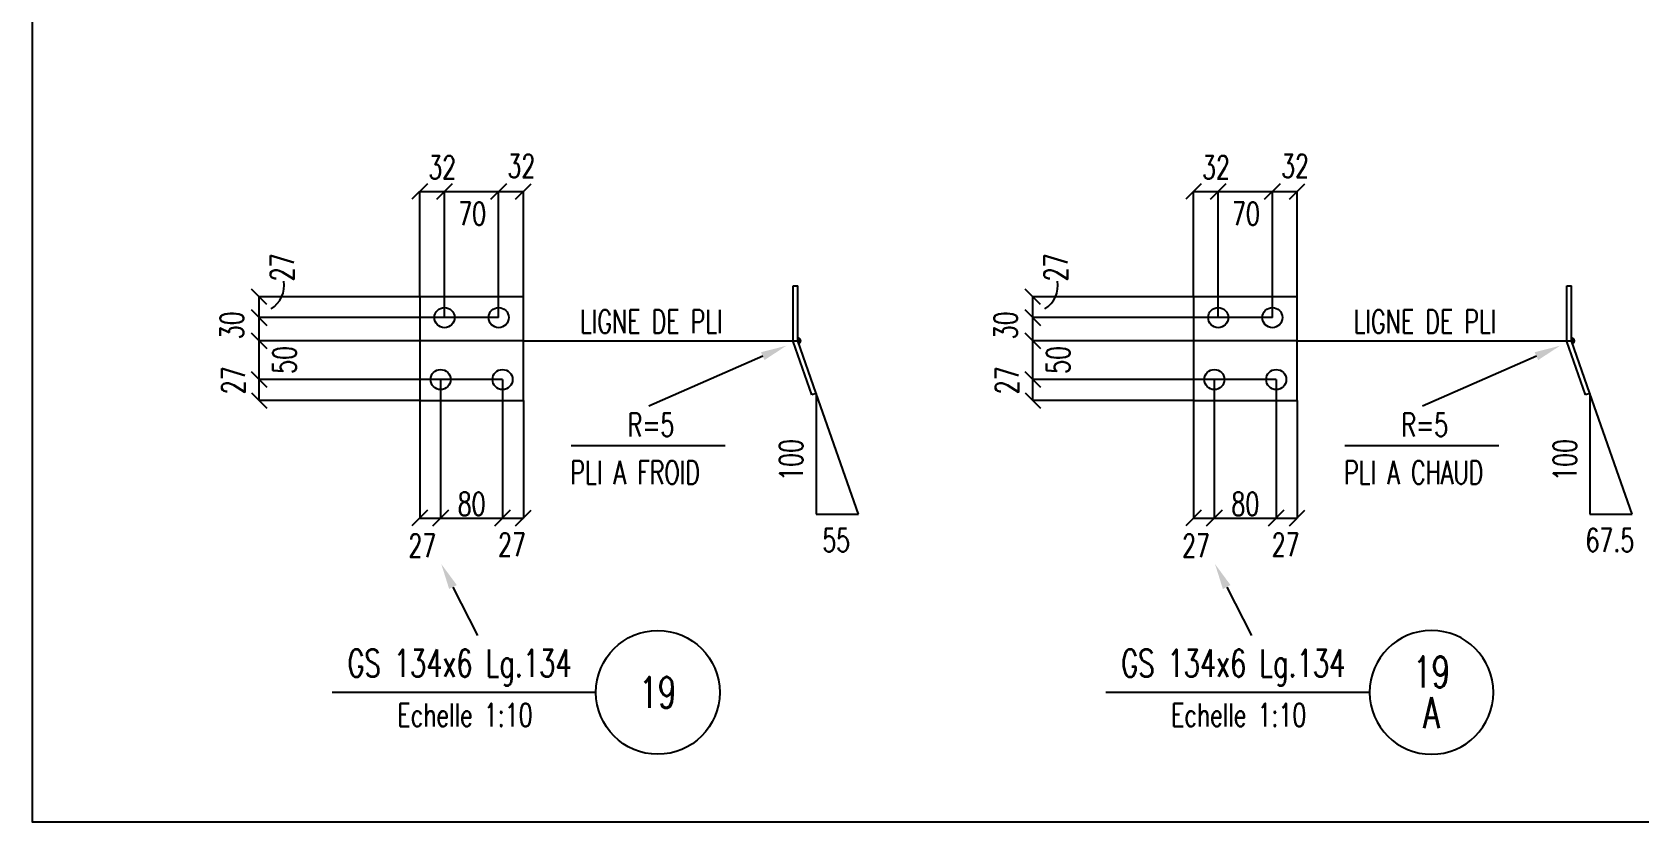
# Model space of a CAD drawing. Header units: feet. Extents: x 261 to 12426, y 75 to 8685.
# Drawn here: x 261 to 3376, y 75 to 1606 of the extents above; entities that cross this region are included whole.
import ezdxf
from ezdxf.enums import TextEntityAlignment as Align

# ---------------------------------------------------------------- set-up
doc = ezdxf.new("R2010")
doc.units = ezdxf.units.FT
doc.header["$LTSCALE"] = 150
doc.header["$MEASUREMENT"] = 0
doc.layers.get('0').update_dxf_attribs({"linetype": 'CONTINUOUS'})
for name, color, linetype in [('BOLLINI_1', 7, 'CONTINUOUS'), ('BOLLINI_5', 7, 'CONTINUOUS'), ('FORI', 2, 'CONTINUOUS'), ('LINEE_PIASTRE', 2, 'CONTINUOUS'), ('LS', 7, 'CONTINUOUS'), ('PIASTRE', 5, 'CONTINUOUS'), ('PIEGA_F_34071_50', 2, 'CONTINUOUS'), ('QT_MPR', 7, 'CONTINUOUS'), ('SEZIONI', 7, 'CONTINUOUS')]:
    doc.layers.add(name, color=color, linetype=linetype)
doc.styles.add('QUOTE', font='ROMANS8.SHX', dxfattribs={"width": 0.7})
doc.styles.add('RQL', font='ROMANS8.SHX', dxfattribs={"width": 0.7})
doc.styles.add('RS', font='ROMANS8.shx', dxfattribs={"width": 0.7})
doc.styles.get("Standard").update_dxf_attribs({"font": 'ROMANS8.SHX', "width": 0.7})
doc.dimstyles.new('TRATTO', dxfattribs={"dimscale": 0, "dimtxt": 45, "dimasz": 30, "dimexe": 0, "dimexo": 0.06, "dimgap": 5, "dimtad": 1, "dimzin": 0, "dimdsep": 46, "dimtxsty": 'RS', "dimblk1": 'OBLIQUE', "dimblk2": 'OBLIQUE', "dimsah": 1, "dimcen": 0.09, "dimclrd": 2, "dimclre": 2, "dimclrt": 7, "dimadec": 0, "dimazin": 0, "dimtfac": 1, "dimtix": 1, "dimtmove": 2, "dimatfit": 3, "dimfxl": 1, "dimtolj": 1, "dimtzin": 0, "dimarcsym": 0})

# ---------------------------------------------------------------- blocks, each defined once
blk = doc.blocks.new('_OBLIQUE')
at = {"color": 0, "linetype": 'ByBlock'}
blk.add_line((-0.5, -0.5), (0.5, 0.5), dxfattribs=at)
blk = doc.blocks.new('*D165')
at = {"layer": 'QT_MPR', "color": 2, "lineweight": -2, "transparency": 16777216}
for p, q in [((1172.8, 932.4), (700.9, 932.4)), ((700.9, 891.9), (700.9, 932.4)), ((1012.3, 891.9), (700.9, 891.9))]:
    blk.add_line(p, q, dxfattribs=at)
at = {"layer": 'QT_MPR', "color": 2, "lineweight": -2, "transparency": 16777216, "xscale": 30, "yscale": 30, "zscale": 30}
for p, rotation in [((700.9, 932.4), 90), ((700.9, 891.9), 270)]:
    blk.add_blockref('_OBLIQUE', p, dxfattribs=dict(at, rotation=rotation))
at = {"layer": 'QT_MPR', "color": 7, "transparency": 16777216, "insert": (650.9, 931), "char_height": 45, "attachment_point": 5, "rotation": 90, "style": 'RS'}
blk.add_mtext('\\A1;27', dxfattribs=at)
blk = doc.blocks.new('*D166')
at = {"layer": 'QT_MPR', "color": 2, "lineweight": -2, "transparency": 16777216}
for p, q in [((1012.3, 1007.4), (700.9, 1007.4)), ((700.9, 932.4), (700.9, 1007.4)), ((1172.8, 932.4), (700.9, 932.4))]:
    blk.add_line(p, q, dxfattribs=at)
at = {"layer": 'QT_MPR', "color": 2, "lineweight": -2, "transparency": 16777216, "xscale": 30, "yscale": 30, "zscale": 30}
for p, rotation in [((700.9, 1007.4), 90), ((700.9, 932.4), 270)]:
    blk.add_blockref('_OBLIQUE', p, dxfattribs=dict(at, rotation=rotation))
at = {"layer": 'QT_MPR', "color": 7, "transparency": 16777216, "insert": (750.2, 970.5), "char_height": 45, "attachment_point": 5, "rotation": 90, "style": 'RS'}
blk.add_mtext('\\A1;50', dxfattribs=at)
blk = doc.blocks.new('*D167')
at = {"layer": 'QT_MPR', "color": 2, "lineweight": -2, "transparency": 16777216}
for p, q in [((1012.3, 1092.9), (700.9, 1092.9)), ((700.9, 1052.4), (700.9, 1092.9)), ((1165.3, 1052.4), (700.9, 1052.4))]:
    blk.add_line(p, q, dxfattribs=at)
at = {"layer": 'QT_MPR', "color": 2, "lineweight": -2, "transparency": 16777216, "xscale": 30, "yscale": 30, "zscale": 30}
for p, rotation in [((700.9, 1092.9), 90), ((700.9, 1052.4), 270)]:
    blk.add_blockref('_OBLIQUE', p, dxfattribs=dict(at, rotation=rotation))
at = {"layer": 'QT_MPR', "color": 7, "transparency": 16777216, "insert": (745.5, 1149.7), "char_height": 45, "attachment_point": 5, "rotation": 90, "style": 'RS'}
blk.add_mtext('\\A1;27', dxfattribs=at)
blk = doc.blocks.new('*D168')
at = {"layer": 'QT_MPR', "color": 2, "lineweight": -2, "transparency": 16777216}
for p, q in [((1165.3, 1052.4), (700.9, 1052.4)), ((700.9, 1007.4), (700.9, 1052.4)), ((1012.3, 1007.4), (700.9, 1007.4))]:
    blk.add_line(p, q, dxfattribs=at)
at = {"layer": 'QT_MPR', "color": 2, "lineweight": -2, "transparency": 16777216, "xscale": 30, "yscale": 30, "zscale": 30}
for p, rotation in [((700.9, 1052.4), 90), ((700.9, 1007.4), 270)]:
    blk.add_blockref('_OBLIQUE', p, dxfattribs=dict(at, rotation=rotation))
at = {"layer": 'QT_MPR', "color": 7, "transparency": 16777216, "insert": (648.2, 1037.4), "char_height": 45, "attachment_point": 5, "rotation": 90, "style": 'RS'}
blk.add_mtext('\\A1;30', dxfattribs=at)
blk = doc.blocks.new('*D169')
at = {"layer": 'QT_MPR', "color": 2, "lineweight": -2, "transparency": 16777216}
for p, q in [((1052.8, 932.4), (1052.8, 663.9)), ((1012.3, 891.9), (1012.3, 663.9)), ((1012.3, 663.9), (1052.8, 663.9))]:
    blk.add_line(p, q, dxfattribs=at)
at = {"layer": 'QT_MPR', "color": 2, "lineweight": -2, "transparency": 16777216, "xscale": 30, "yscale": 30, "zscale": 30, "rotation": 180}
blk.add_blockref('_OBLIQUE', (1012.3, 663.9), dxfattribs=at)
at = {"layer": 'QT_MPR', "color": 2, "lineweight": -2, "transparency": 16777216, "xscale": 30, "yscale": 30, "zscale": 30}
blk.add_blockref('_OBLIQUE', (1052.8, 663.9), dxfattribs=at)
at = {"layer": 'QT_MPR', "color": 7, "transparency": 16777216, "insert": (1017.5, 610.3), "char_height": 45, "attachment_point": 5, "style": 'RS'}
blk.add_mtext('\\A1;27', dxfattribs=at)
blk = doc.blocks.new('*D170')
at = {"layer": 'QT_MPR', "color": 2, "lineweight": -2, "transparency": 16777216}
for p, q in [((1052.8, 932.4), (1052.8, 663.9)), ((1172.8, 932.4), (1172.8, 663.9)), ((1052.8, 663.9), (1172.8, 663.9))]:
    blk.add_line(p, q, dxfattribs=at)
at = {"layer": 'QT_MPR', "color": 2, "lineweight": -2, "transparency": 16777216, "xscale": 30, "yscale": 30, "zscale": 30, "rotation": 180}
blk.add_blockref('_OBLIQUE', (1052.8, 663.9), dxfattribs=at)
at = {"layer": 'QT_MPR', "color": 2, "lineweight": -2, "transparency": 16777216, "xscale": 30, "yscale": 30, "zscale": 30}
blk.add_blockref('_OBLIQUE', (1172.8, 663.9), dxfattribs=at)
at = {"layer": 'QT_MPR', "color": 7, "transparency": 16777216, "insert": (1112.8, 691.4), "char_height": 45, "attachment_point": 5, "style": 'RS'}
blk.add_mtext('\\A1;80', dxfattribs=at)
blk = doc.blocks.new('*D171')
at = {"layer": 'QT_MPR', "color": 2, "lineweight": -2, "transparency": 16777216}
for p, q in [((1172.8, 932.4), (1172.8, 663.9)), ((1213.3, 891.9), (1213.3, 663.9)), ((1172.8, 663.9), (1213.3, 663.9))]:
    blk.add_line(p, q, dxfattribs=at)
at = {"layer": 'QT_MPR', "color": 2, "lineweight": -2, "transparency": 16777216, "xscale": 30, "yscale": 30, "zscale": 30, "rotation": 180}
blk.add_blockref('_OBLIQUE', (1172.8, 663.9), dxfattribs=at)
at = {"layer": 'QT_MPR', "color": 2, "lineweight": -2, "transparency": 16777216, "xscale": 30, "yscale": 30, "zscale": 30}
blk.add_blockref('_OBLIQUE', (1213.3, 663.9), dxfattribs=at)
at = {"layer": 'QT_MPR', "color": 7, "transparency": 16777216, "insert": (1191.1, 612.3), "char_height": 45, "attachment_point": 5, "style": 'RS'}
blk.add_mtext('\\A1;27', dxfattribs=at)
blk = doc.blocks.new('xxx')
blk.add_circle((0, 0), 8)
at = {"color": 3, "style": 'RQL', "width": 0.7}
blk.add_attdef('POS', text='', height=4, dxfattribs=at).set_placement((0, 0), align=Align.MIDDLE)
at = {"style": 'RQL', "width": 0.7, "flags": 1}
for tag, p in [('POS1', (-0.39, -5.42)), ('TIPO', (-0.39, -8.66))]:
    blk.add_attdef(tag, p, '', height=2, dxfattribs=at)
blk = doc.blocks.new('MRKR_98')
blk.add_point((0, 0))
at = {"color": 7, "style": 'QUOTE', "width": 0.5, "flags": 1}
for tag, p in [('TI', (3.7, 6.8)), ('NFORI', (3.7, 5.3)), ('AUX2', (3.7, 4.9)), ('FAM', (3.7, 4.5)), ('AUX1', (3.7, 4.2)), ('COMMESSA', (3.7, 3.8)), ('SPESSORE', (3.7, 2.5)), ('SV', (3.7, 1.8)), ('QUA', (3.7, 1.1)), ('DI_S', (3.7, 6.4)), ('D_S', (3.7, 6)), ('E_S', (3.7, 5.7)), ('MD', (3.7, 3.5)), ('MP', (3.7, 3.2)), ('LARGHEZZA', (3.7, 2.8)), ('NP', (3.7, 2.1)), ('PESO', (3.7, 1.4)), ('LUN', (3.7, 0.8)), ('PROF', (3.7, 0.4)), ('POS', (3.7, 0.1))]:
    blk.add_attdef(tag, p, '', height=0.2, dxfattribs=at)
at = {"color": 7, "flags": 1}
for tag, p in [('LAV1', (5.3, 6.9)), ('LAV2', (5.3, 6.5)), ('LAV3', (5.3, 6.2)), ('LAV4', (5.3, 5.9)), ('LAV5', (5.3, 5.5)), ('LAV6', (5.3, 5.2)), ('LAV7', (5.3, 4.9)), ('LAV8', (5.3, 4.5)), ('LAV9', (5.3, 4.2)), ('LAV10', (5.3, 3.9))]:
    blk.add_attdef(tag, p, '', height=0.2, dxfattribs=at)
blk = doc.blocks.new('16')
blk.add_circle((0, 0), 1)
blk = doc.blocks.new('*D172')
at = {"layer": 'LS', "color": 2, "lineweight": -2, "transparency": 16777216}
for p, q in [((1012.3, 1093), (1012.3, 1296.9)), ((1012.3, 1296.9), (1060.3, 1296.9)), ((1060.3, 1052.5), (1060.3, 1296.9))]:
    blk.add_line(p, q, dxfattribs=at)
at = {"layer": 'LS', "color": 2, "lineweight": -2, "transparency": 16777216, "xscale": 30, "yscale": 30, "zscale": 30, "rotation": 180}
blk.add_blockref('_OBLIQUE', (1012.3, 1296.9), dxfattribs=at)
at = {"layer": 'LS', "color": 2, "lineweight": -2, "transparency": 16777216, "xscale": 30, "yscale": 30, "zscale": 30}
blk.add_blockref('_OBLIQUE', (1060.3, 1296.9), dxfattribs=at)
at = {"layer": 'LS', "color": 7, "transparency": 16777216, "insert": (1055.9, 1343.7), "char_height": 45, "attachment_point": 5, "style": 'RS'}
blk.add_mtext('\\A1;32', dxfattribs=at)
blk = doc.blocks.new('*D173')
at = {"layer": 'LS', "color": 2, "lineweight": -2, "transparency": 16777216}
for p, q in [((1060.3, 1052.5), (1060.3, 1296.9)), ((1060.3, 1296.9), (1165.3, 1296.9)), ((1165.3, 1052.5), (1165.3, 1296.9))]:
    blk.add_line(p, q, dxfattribs=at)
at = {"layer": 'LS', "color": 2, "lineweight": -2, "transparency": 16777216, "xscale": 30, "yscale": 30, "zscale": 30, "rotation": 180}
blk.add_blockref('_OBLIQUE', (1060.3, 1296.9), dxfattribs=at)
at = {"layer": 'LS', "color": 2, "lineweight": -2, "transparency": 16777216, "xscale": 30, "yscale": 30, "zscale": 30}
blk.add_blockref('_OBLIQUE', (1165.3, 1296.9), dxfattribs=at)
at = {"layer": 'LS', "color": 7, "transparency": 16777216, "insert": (1114, 1253.9), "char_height": 45, "attachment_point": 5, "style": 'RS'}
blk.add_mtext('\\A1;70', dxfattribs=at)
blk = doc.blocks.new('*D174')
at = {"layer": 'LS', "color": 2, "lineweight": -2, "transparency": 16777216}
for p, q in [((1165.3, 1052.5), (1165.3, 1296.9)), ((1165.3, 1296.9), (1213.3, 1296.9)), ((1213.3, 1093), (1213.3, 1296.9))]:
    blk.add_line(p, q, dxfattribs=at)
at = {"layer": 'LS', "color": 2, "lineweight": -2, "transparency": 16777216, "xscale": 30, "yscale": 30, "zscale": 30, "rotation": 180}
blk.add_blockref('_OBLIQUE', (1165.3, 1296.9), dxfattribs=at)
at = {"layer": 'LS', "color": 2, "lineweight": -2, "transparency": 16777216, "xscale": 30, "yscale": 30, "zscale": 30}
blk.add_blockref('_OBLIQUE', (1213.3, 1296.9), dxfattribs=at)
at = {"layer": 'LS', "color": 7, "transparency": 16777216, "insert": (1209.4, 1346.4), "char_height": 45, "attachment_point": 5, "style": 'RS'}
blk.add_mtext('\\A1;32', dxfattribs=at)
blk = doc.blocks.new('*D217')
at = {"layer": 'QT_MPR', "color": 2, "lineweight": -2, "transparency": 16777216}
for p, q in [((2672.8, 932.4), (2200.9, 932.4)), ((2200.9, 891.9), (2200.9, 932.4)), ((2512.3, 891.9), (2200.9, 891.9))]:
    blk.add_line(p, q, dxfattribs=at)
at = {"layer": 'QT_MPR', "color": 2, "lineweight": -2, "transparency": 16777216, "xscale": 30, "yscale": 30, "zscale": 30}
for p, rotation in [((2200.9, 932.4), 90), ((2200.9, 891.9), 270)]:
    blk.add_blockref('_OBLIQUE', p, dxfattribs=dict(at, rotation=rotation))
at = {"layer": 'QT_MPR', "color": 7, "transparency": 16777216, "insert": (2150.9, 931), "char_height": 45, "attachment_point": 5, "rotation": 90, "style": 'RS'}
blk.add_mtext('\\A1;27', dxfattribs=at)
blk = doc.blocks.new('*D218')
at = {"layer": 'QT_MPR', "color": 2, "lineweight": -2, "transparency": 16777216}
for p, q in [((2512.3, 1007.4), (2200.9, 1007.4)), ((2200.9, 932.4), (2200.9, 1007.4)), ((2672.8, 932.4), (2200.9, 932.4))]:
    blk.add_line(p, q, dxfattribs=at)
at = {"layer": 'QT_MPR', "color": 2, "lineweight": -2, "transparency": 16777216, "xscale": 30, "yscale": 30, "zscale": 30}
for p, rotation in [((2200.9, 1007.4), 90), ((2200.9, 932.4), 270)]:
    blk.add_blockref('_OBLIQUE', p, dxfattribs=dict(at, rotation=rotation))
at = {"layer": 'QT_MPR', "color": 7, "transparency": 16777216, "insert": (2250.2, 970.5), "char_height": 45, "attachment_point": 5, "rotation": 90, "style": 'RS'}
blk.add_mtext('\\A1;50', dxfattribs=at)
blk = doc.blocks.new('*D219')
at = {"layer": 'QT_MPR', "color": 2, "lineweight": -2, "transparency": 16777216}
for p, q in [((2512.3, 1092.9), (2200.9, 1092.9)), ((2200.9, 1052.4), (2200.9, 1092.9)), ((2665.3, 1052.4), (2200.9, 1052.4))]:
    blk.add_line(p, q, dxfattribs=at)
at = {"layer": 'QT_MPR', "color": 2, "lineweight": -2, "transparency": 16777216, "xscale": 30, "yscale": 30, "zscale": 30}
for p, rotation in [((2200.9, 1092.9), 90), ((2200.9, 1052.4), 270)]:
    blk.add_blockref('_OBLIQUE', p, dxfattribs=dict(at, rotation=rotation))
at = {"layer": 'QT_MPR', "color": 7, "transparency": 16777216, "insert": (2245.5, 1149.7), "char_height": 45, "attachment_point": 5, "rotation": 90, "style": 'RS'}
blk.add_mtext('\\A1;27', dxfattribs=at)
blk = doc.blocks.new('*D220')
at = {"layer": 'QT_MPR', "color": 2, "lineweight": -2, "transparency": 16777216}
for p, q in [((2665.3, 1052.4), (2200.9, 1052.4)), ((2200.9, 1007.4), (2200.9, 1052.4)), ((2512.3, 1007.4), (2200.9, 1007.4))]:
    blk.add_line(p, q, dxfattribs=at)
at = {"layer": 'QT_MPR', "color": 2, "lineweight": -2, "transparency": 16777216, "xscale": 30, "yscale": 30, "zscale": 30}
for p, rotation in [((2200.9, 1052.4), 90), ((2200.9, 1007.4), 270)]:
    blk.add_blockref('_OBLIQUE', p, dxfattribs=dict(at, rotation=rotation))
at = {"layer": 'QT_MPR', "color": 7, "transparency": 16777216, "insert": (2148.2, 1037.4), "char_height": 45, "attachment_point": 5, "rotation": 90, "style": 'RS'}
blk.add_mtext('\\A1;30', dxfattribs=at)
blk = doc.blocks.new('*D221')
at = {"layer": 'QT_MPR', "color": 2, "lineweight": -2, "transparency": 16777216}
for p, q in [((2552.8, 932.4), (2552.8, 663.9)), ((2512.3, 891.9), (2512.3, 663.9)), ((2512.3, 663.9), (2552.8, 663.9))]:
    blk.add_line(p, q, dxfattribs=at)
at = {"layer": 'QT_MPR', "color": 2, "lineweight": -2, "transparency": 16777216, "xscale": 30, "yscale": 30, "zscale": 30, "rotation": 180}
blk.add_blockref('_OBLIQUE', (2512.3, 663.9), dxfattribs=at)
at = {"layer": 'QT_MPR', "color": 2, "lineweight": -2, "transparency": 16777216, "xscale": 30, "yscale": 30, "zscale": 30}
blk.add_blockref('_OBLIQUE', (2552.8, 663.9), dxfattribs=at)
at = {"layer": 'QT_MPR', "color": 7, "transparency": 16777216, "insert": (2517.5, 610.3), "char_height": 45, "attachment_point": 5, "style": 'RS'}
blk.add_mtext('\\A1;27', dxfattribs=at)
blk = doc.blocks.new('*D222')
at = {"layer": 'QT_MPR', "color": 2, "lineweight": -2, "transparency": 16777216}
for p, q in [((2552.8, 932.4), (2552.8, 663.9)), ((2672.8, 932.4), (2672.8, 663.9)), ((2552.8, 663.9), (2672.8, 663.9))]:
    blk.add_line(p, q, dxfattribs=at)
at = {"layer": 'QT_MPR', "color": 2, "lineweight": -2, "transparency": 16777216, "xscale": 30, "yscale": 30, "zscale": 30, "rotation": 180}
blk.add_blockref('_OBLIQUE', (2552.8, 663.9), dxfattribs=at)
at = {"layer": 'QT_MPR', "color": 2, "lineweight": -2, "transparency": 16777216, "xscale": 30, "yscale": 30, "zscale": 30}
blk.add_blockref('_OBLIQUE', (2672.8, 663.9), dxfattribs=at)
at = {"layer": 'QT_MPR', "color": 7, "transparency": 16777216, "insert": (2612.8, 691.4), "char_height": 45, "attachment_point": 5, "style": 'RS'}
blk.add_mtext('\\A1;80', dxfattribs=at)
blk = doc.blocks.new('*D223')
at = {"layer": 'QT_MPR', "color": 2, "lineweight": -2, "transparency": 16777216}
for p, q in [((2672.8, 932.4), (2672.8, 663.9)), ((2713.3, 891.9), (2713.3, 663.9)), ((2672.8, 663.9), (2713.3, 663.9))]:
    blk.add_line(p, q, dxfattribs=at)
at = {"layer": 'QT_MPR', "color": 2, "lineweight": -2, "transparency": 16777216, "xscale": 30, "yscale": 30, "zscale": 30, "rotation": 180}
blk.add_blockref('_OBLIQUE', (2672.8, 663.9), dxfattribs=at)
at = {"layer": 'QT_MPR', "color": 2, "lineweight": -2, "transparency": 16777216, "xscale": 30, "yscale": 30, "zscale": 30}
blk.add_blockref('_OBLIQUE', (2713.3, 663.9), dxfattribs=at)
at = {"layer": 'QT_MPR', "color": 7, "transparency": 16777216, "insert": (2691.1, 612.3), "char_height": 45, "attachment_point": 5, "style": 'RS'}
blk.add_mtext('\\A1;27', dxfattribs=at)
blk = doc.blocks.new('*D224')
at = {"layer": 'LS', "color": 2, "lineweight": -2, "transparency": 16777216}
for p, q in [((2512.3, 1093), (2512.3, 1296.9)), ((2512.3, 1296.9), (2560.3, 1296.9)), ((2560.3, 1052.5), (2560.3, 1296.9))]:
    blk.add_line(p, q, dxfattribs=at)
at = {"layer": 'LS', "color": 2, "lineweight": -2, "transparency": 16777216, "xscale": 30, "yscale": 30, "zscale": 30, "rotation": 180}
blk.add_blockref('_OBLIQUE', (2512.3, 1296.9), dxfattribs=at)
at = {"layer": 'LS', "color": 2, "lineweight": -2, "transparency": 16777216, "xscale": 30, "yscale": 30, "zscale": 30}
blk.add_blockref('_OBLIQUE', (2560.3, 1296.9), dxfattribs=at)
at = {"layer": 'LS', "color": 7, "transparency": 16777216, "insert": (2555.9, 1343.7), "char_height": 45, "attachment_point": 5, "style": 'RS'}
blk.add_mtext('\\A1;32', dxfattribs=at)
blk = doc.blocks.new('*D225')
at = {"layer": 'LS', "color": 2, "lineweight": -2, "transparency": 16777216}
for p, q in [((2560.3, 1052.5), (2560.3, 1296.9)), ((2560.3, 1296.9), (2665.3, 1296.9)), ((2665.3, 1052.5), (2665.3, 1296.9))]:
    blk.add_line(p, q, dxfattribs=at)
at = {"layer": 'LS', "color": 2, "lineweight": -2, "transparency": 16777216, "xscale": 30, "yscale": 30, "zscale": 30, "rotation": 180}
blk.add_blockref('_OBLIQUE', (2560.3, 1296.9), dxfattribs=at)
at = {"layer": 'LS', "color": 2, "lineweight": -2, "transparency": 16777216, "xscale": 30, "yscale": 30, "zscale": 30}
blk.add_blockref('_OBLIQUE', (2665.3, 1296.9), dxfattribs=at)
at = {"layer": 'LS', "color": 7, "transparency": 16777216, "insert": (2614, 1253.9), "char_height": 45, "attachment_point": 5, "style": 'RS'}
blk.add_mtext('\\A1;70', dxfattribs=at)
blk = doc.blocks.new('*D226')
at = {"layer": 'LS', "color": 2, "lineweight": -2, "transparency": 16777216}
for p, q in [((2665.3, 1052.5), (2665.3, 1296.9)), ((2665.3, 1296.9), (2713.3, 1296.9)), ((2713.3, 1093), (2713.3, 1296.9))]:
    blk.add_line(p, q, dxfattribs=at)
at = {"layer": 'LS', "color": 2, "lineweight": -2, "transparency": 16777216, "xscale": 30, "yscale": 30, "zscale": 30, "rotation": 180}
blk.add_blockref('_OBLIQUE', (2665.3, 1296.9), dxfattribs=at)
at = {"layer": 'LS', "color": 2, "lineweight": -2, "transparency": 16777216, "xscale": 30, "yscale": 30, "zscale": 30}
blk.add_blockref('_OBLIQUE', (2713.3, 1296.9), dxfattribs=at)
at = {"layer": 'LS', "color": 7, "transparency": 16777216, "insert": (2709.4, 1346.4), "char_height": 45, "attachment_point": 5, "style": 'RS'}
blk.add_mtext('\\A1;32', dxfattribs=at)
blk = doc.blocks.new('YYY')
blk.add_circle((0, 0), 8)
at = {"color": 3, "style": 'RQL', "width": 0.7}
for tag, p in [('POS3', (0, 0.65)), ('POS2', (0, -4.63))]:
    blk.add_attdef(tag, text='', height=4, dxfattribs=at).set_placement(p, align=Align.CENTER)
at = {"style": 'RQL', "width": 0.7, "flags": 1}
blk.add_attdef('TIPO', text='', height=3, dxfattribs=at).set_placement((0, 0), align=Align.MIDDLE_CENTER)

msp = doc.modelspace()

# ---------------------------------------------------------------- linework, layer by layer
at = {"layer": 'LINEE_PIASTRE'}
for p, q in [((1213.337, 1092.937), (1012.337, 1092.937)), ((1012.337, 1092.937), (1012.337, 891.937)), ((1213.337, 891.937), (1213.337, 1092.937)), ((2713.337, 1092.937), (2512.337, 1092.937)), ((2512.337, 1092.937), (2512.337, 891.937)), ((2713.337, 891.937), (2713.337, 1092.937)), ((1012.337, 891.937), (1213.337, 891.937)), ((2512.337, 891.937), (2713.337, 891.937))]:
    msp.add_line(p, q, dxfattribs=at)
at = {"layer": 'LS', "color": 2}
for p, q in [((1213.337, 1007.437), (1012.337, 1007.437)), ((2713.337, 1007.437), (2512.337, 1007.437))]:
    msp.add_line(p, q, dxfattribs=at)
at = {"layer": 'LS', "color": 6}
for p, q in [((1213.337, 1007.437), (1745.026, 1007.437)), ((2713.337, 1007.437), (3245.026, 1007.437)), ((1862.645, 671.382), (1780.703, 905.5)), ((1780.703, 905.5), (1780.703, 671.382)), ((3362.645, 671.382), (3280.703, 905.5)), ((3280.703, 905.5), (3280.703, 671.382)), ((1604.437, 803.605), (1305.674, 803.605)), ((3104.437, 803.605), (2805.674, 803.605)), ((1780.703, 671.382), (1862.645, 671.382)), ((3280.703, 671.382), (3362.645, 671.382)), ((1353.882, 326.018), (842.555, 326.018)), ((2853.882, 326.018), (2342.555, 326.018))]:
    msp.add_line(p, q, dxfattribs=at)
at = {"layer": 'LS', "color": 8}
msp.add_lwpolyline([(260.882, 8685), (260.882, 75), (9800.882, 75), (9800.882, 1275), (12425.882, 1275), (12425.882, 8685), (260.882, 8685)], close=True, dxfattribs=at)
at = {"layer": 'LS', "color": 6, "const_width": 7.5}
for points in [[(1746.264, 1003.897, 0.41421356), (1748.565, 1008.676, 0.31870785), (1745.026, 1011.187, 0.31870785)], [(3246.264, 1003.897, 0.41421356), (3248.565, 1008.676, 0.31870785), (3245.026, 1011.187, 0.31870785)]]:
    msp.add_lwpolyline(points, format="xyb", dxfattribs=at)
at = {"layer": 'LS', "color": 6}
for points in [[(1677.233, 977.732), (1456.538, 880.495)], [(3177.233, 977.732), (2956.538, 880.495)], [(1076.805, 530.166), (1124.584, 436.166)], [(2576.805, 530.166), (2624.584, 436.166)]]:
    msp.add_lwpolyline(points, dxfattribs=at)
for centre in [(696.538, 1114.41), (2196.538, 1114.41)]:
    msp.add_arc(centre, 52.851, 301.516134, 9.488291, dxfattribs=at)
for points in [[(1673.873, 985.358), (1722.989, 997.892), (1680.593, 970.106)], [(3173.873, 985.358), (3222.989, 997.892), (3180.593, 970.106)], [(1069.376, 526.39), (1054.149, 574.738), (1084.234, 533.942)], [(2569.376, 526.39), (2554.149, 574.738), (2584.234, 533.942)]]:
    msp.add_solid(points, dxfattribs=at)
at = {"layer": 'PIEGA_F_34071_50'}
for p, q in [((1736.026, 1005.907), (1736.026, 1113.907)), ((1736.026, 1113.907), (1745.026, 1113.907)), ((1745.026, 1007.437), (1745.026, 1113.907)), ((3236.026, 1005.907), (3236.026, 1113.907)), ((3236.026, 1113.907), (3245.026, 1113.907)), ((3245.026, 1007.437), (3245.026, 1113.907)), ((1772.209, 902.527), (1736.026, 1005.907)), ((3272.209, 902.527), (3236.026, 1005.907))]:
    msp.add_line(p, q, dxfattribs=at)
at = {"layer": 'SEZIONI', "color": 2}
for p, q in [((1780.703, 905.5), (1745.026, 1007.437)), ((3280.703, 905.5), (3245.026, 1007.437)), ((1780.703, 905.5), (1772.209, 902.527)), ((3280.703, 905.5), (3272.209, 902.527))]:
    msp.add_line(p, q, dxfattribs=at)

# ---------------------------------------------------------------- block references
at = {"layer": 'BOLLINI_1', "xscale": 14.99850000000172, "yscale": 14.99850000000172, "zscale": 14.99850000000172}
msp.add_blockref('xxx', (1473.87, 326.018), dxfattribs=at).add_auto_attribs({'POS': '19'})
at = {"layer": 'BOLLINI_5'}
ref = msp.add_blockref('YYY', (2973.87, 326.018), dxfattribs=dict(at, xscale=-14.99978124361964, yscale=14.99978124357598, zscale=14.99978124359379))
ref.add_attrib('POS3', '19', dxfattribs={"layer": '0', "color": 3, "height": 59.9991, "style": 'RQL', "width": 0.7}).set_placement((2973.87, 335.723), align=Align.CENTER)
ref.add_attrib('POS2', 'A', dxfattribs={"layer": '0', "color": 3, "height": 59.999, "style": 'RQL', "width": 0.7}).set_placement((2973.87, 256.563), align=Align.CENTER)
at = {"layer": 'FORI', "xscale": 19.5, "yscale": 19.5, "zscale": 19.5}
for p, rotation in [((1060.337, 1052.437), 280.5030167345183), ((1165.337, 1052.437), 241.2729673839459), ((2560.337, 1052.437), 280.5030167345183), ((2665.337, 1052.437), 241.2729673839459), ((1052.837, 932.437), 280.5030167345183), ((1172.837, 932.437), 241.2729673839459), ((2552.837, 932.437), 280.5030167345183), ((2672.837, 932.437), 241.2729673839459)]:
    msp.add_blockref('16', p, dxfattribs=dict(at, rotation=rotation))
at = {"layer": 'PIASTRE'}
ref = msp.add_blockref('MRKR_98', (1012.337, 891.937), dxfattribs=dict(at, xscale=1.5, yscale=1.5, zscale=1.5))
ref.add_attrib('PROF', 'GS 134x6 Lg.134', (872.169, 356.423), dxfattribs={"layer": '0', "color": 2, "height": 52.5, "style": 'QUOTE', "width": 0.7})
ref = msp.add_blockref('MRKR_98', (2512.337, 891.937), dxfattribs=dict(at, xscale=1.5, yscale=1.5, zscale=1.5))
ref.add_attrib('PROF', 'GS 134x6 Lg.134', (2372.169, 356.423), dxfattribs={"layer": '0', "color": 2, "height": 52.5, "style": 'QUOTE', "width": 0.7})

# ---------------------------------------------------------------- texts
at = {"layer": 'LS', "color": 7, "style": 'RS', "width": 0.7}
for s, p in [('LIGNE DE PLI ', (1322.874, 1022.41)), ('LIGNE DE PLI ', (2822.874, 1022.41)), ('R=5', (1415.621, 822.266)), ('R=5', (2915.621, 822.266)), ('PLI A FROID', (1304.484, 729.732)), ('PLI A CHAUD', (2804.484, 729.732)), ('Echelle 1:10', (969.196, 259.699)), ('Echelle 1:10', (2469.196, 259.699))]:
    msp.add_text(s, height=45, dxfattribs=at).set_placement(p)
for p in [(1732.367, 776.379), (3232.367, 776.379)]:
    msp.add_text('100', height=45, rotation=90, dxfattribs=at).set_placement(p, align=Align.MIDDLE)
for s, p in [('55', (1819.706, 621.056)), ('67.5', (3319.706, 621.056))]:
    msp.add_text(s, height=45, dxfattribs=at).set_placement(p, align=Align.MIDDLE)

# ---------------------------------------------------------------- dimensions: what is measured, and where the dimension line sits
at = {"layer": 'LS', "color": 6}
for base, p1, p2, text, picture, middle in [((1060.337, 1296.852), (1012.337, 1092.937), (1060.337, 1052.437), '32', '*D172', (1055.898, 1343.677)), ((1213.337, 1296.852), (1165.337, 1052.437), (1213.337, 1092.937), '32', '*D174', (1209.363, 1346.399)), ((2560.337, 1296.852), (2512.337, 1092.937), (2560.337, 1052.437), '32', '*D224', (2555.898, 1343.677)), ((2713.337, 1296.852), (2665.337, 1052.437), (2713.337, 1092.937), '32', '*D226', (2709.363, 1346.399)), ((1165.337, 1296.852), (1060.337, 1052.437), (1165.337, 1052.437), '70', '*D173', (1114.015, 1253.856)), ((2665.337, 1296.852), (2560.337, 1052.437), (2665.337, 1052.437), '70', '*D225', (2614.015, 1253.856))]:
    dim = msp.add_linear_dim(base=base, p1=p1, p2=p2, text=text, dimstyle='TRATTO', override={"dimscale": 1}, dxfattribs=at)
    dim.commit()
    dim.dimension.update_dxf_attribs({"geometry": picture, "text_midpoint": middle, "dimtype": 160})
at = {"layer": 'QT_MPR'}
for base, p1, p2, text, picture, middle in [((700.869, 1092.937), (1165.337, 1052.437), (1012.337, 1092.937), '27', '*D167', (745.512, 1149.688)), ((2200.869, 1092.937), (2665.337, 1052.437), (2512.337, 1092.937), '27', '*D219', (2245.512, 1149.688)), ((700.869, 1052.437), (1012.337, 1007.437), (1165.337, 1052.437), '30', '*D168', (648.157, 1037.437)), ((2200.869, 1052.437), (2512.337, 1007.437), (2665.337, 1052.437), '30', '*D220', (2148.157, 1037.437)), ((700.869, 1007.437), (1172.837, 932.437), (1012.337, 1007.437), '50', '*D166', (750.223, 970.511)), ((2200.869, 1007.437), (2672.837, 932.437), (2512.337, 1007.437), '50', '*D218', (2250.223, 970.511)), ((700.869, 932.437), (1012.337, 891.937), (1172.837, 932.437), '27', '*D165', (650.914, 931.011)), ((2200.869, 932.437), (2512.337, 891.937), (2672.837, 932.437), '27', '*D217', (2150.914, 931.011))]:
    dim = msp.add_linear_dim(base=base, p1=p1, p2=p2, angle=90, text=text, dimstyle='TRATTO', override={"dimscale": 1}, dxfattribs=at)
    dim.commit()
    dim.dimension.update_dxf_attribs({"geometry": picture, "text_midpoint": middle, "dimtype": 160})
for base, p1, p2, picture, middle in [((1052.837, 663.882), (1012.337, 891.937), (1052.837, 932.437), '*D169', (1017.508, 610.281)), ((1213.337, 663.882), (1172.837, 932.437), (1213.337, 891.937), '*D171', (1191.1, 612.306)), ((2552.837, 663.882), (2512.337, 891.937), (2552.837, 932.437), '*D221', (2517.508, 610.281)), ((2713.337, 663.882), (2672.837, 932.437), (2713.337, 891.937), '*D223', (2691.1, 612.306))]:
    dim = msp.add_linear_dim(base=base, p1=p1, p2=p2, text='27', dimstyle='TRATTO', override={"dimscale": 1}, dxfattribs=at)
    dim.commit()
    dim.dimension.update_dxf_attribs({"geometry": picture, "text_midpoint": middle, "dimtype": 160})
for base, p1, p2, picture, middle in [((1172.837, 663.882), (1052.837, 932.437), (1172.837, 932.437), '*D170', (1112.837, 691.382)), ((2672.837, 663.882), (2552.837, 932.437), (2672.837, 932.437), '*D222', (2612.837, 691.382))]:
    dim = msp.add_linear_dim(base=base, p1=p1, p2=p2, text='80', dimstyle='TRATTO', override={"dimscale": 1}, dxfattribs=at)
    dim.commit()
    dim.dimension.update_dxf_attribs({"geometry": picture, "text_midpoint": middle})

doc.saveas('drawing.dxf')
